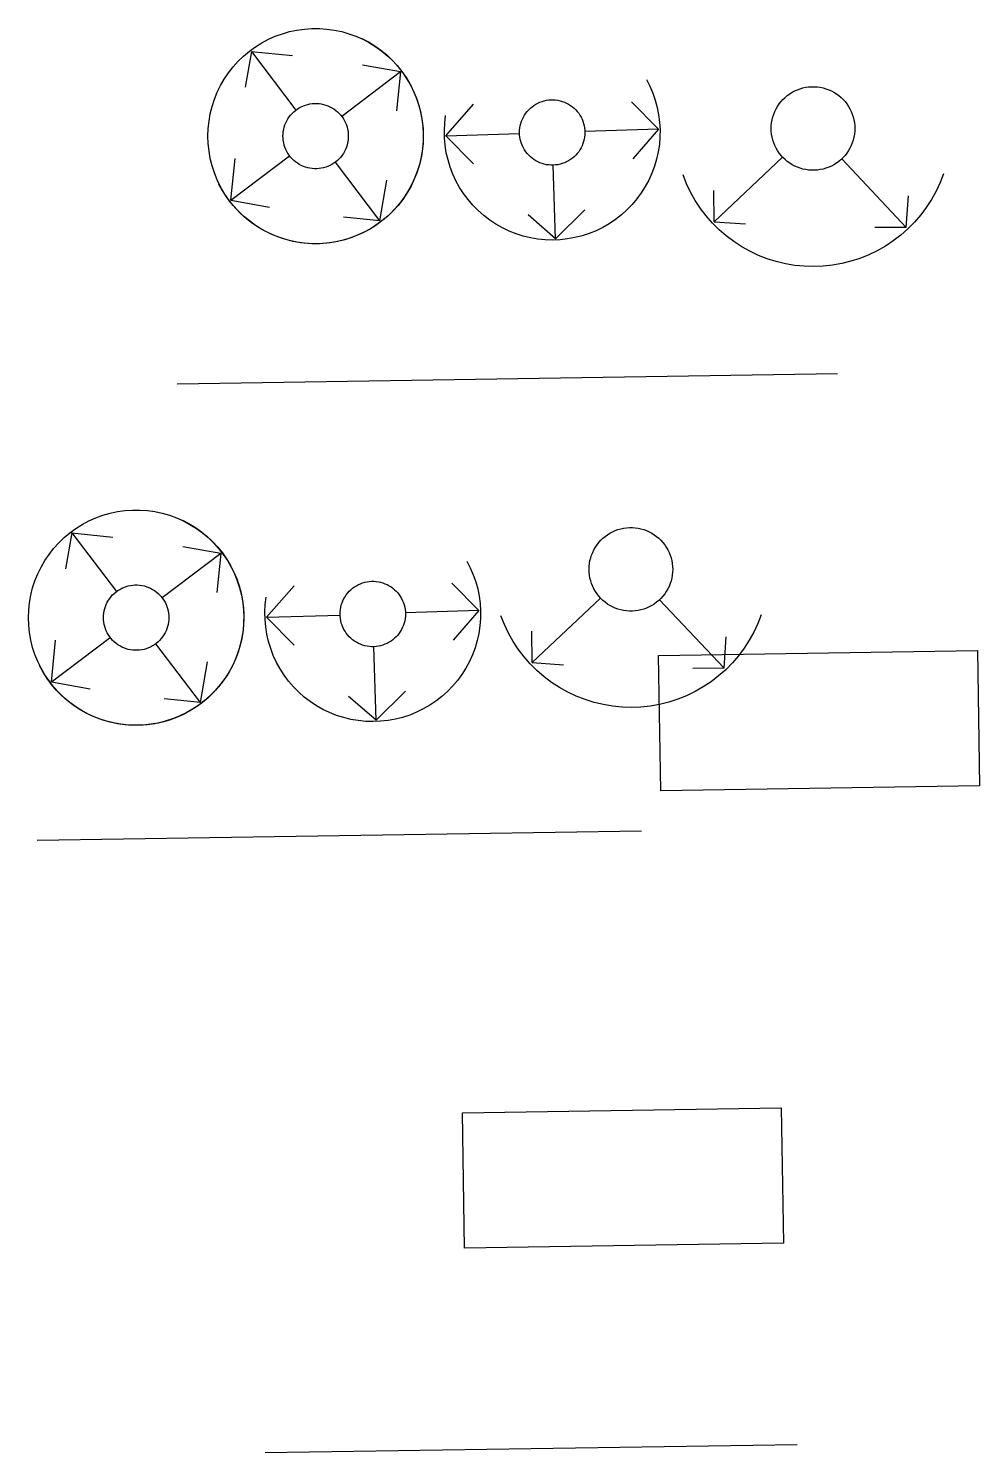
# Model space of a CAD drawing. Header units: inches. Extents: x 1390672 to 1398270, y 354915 to 360781.
# Drawn here: x 1390684.2 to 1390726, y 354994.7 to 355057.2 of the extents above; entities that cross this region are included whole.
import ezdxf

# ---------------------------------------------------------------- set-up
doc = ezdxf.new("R2010")
doc.units = ezdxf.units.IN
doc.header["$MEASUREMENT"] = 0

msp = doc.modelspace()

# ---------------------------------------------------------------- linework, layer by layer
for points in [[(1390701.58, 355052.508), (1390701.569, 355052.178), (1390701.534, 355051.85), (1390701.477, 355051.525), (1390701.397, 355051.205), (1390701.295, 355050.891), (1390701.171, 355050.585), (1390701.027, 355050.288), (1390700.862, 355050.002), (1390700.677, 355049.729), (1390700.474, 355049.469), (1390700.253, 355049.224), (1390700.016, 355048.994), (1390699.763, 355048.782), (1390699.496, 355048.588), (1390699.216, 355048.413), (1390698.925, 355048.259), (1390698.624, 355048.124), (1390698.313, 355048.011), (1390697.996, 355047.92), (1390697.673, 355047.852), (1390697.347, 355047.806), (1390697.018, 355047.783), (1390696.688, 355047.783), (1390696.358, 355047.806), (1390696.032, 355047.852), (1390695.709, 355047.92), (1390695.392, 355048.011), (1390695.082, 355048.124), (1390694.78, 355048.259), (1390694.489, 355048.413), (1390694.209, 355048.588), (1390693.942, 355048.782), (1390693.689, 355048.994), (1390693.452, 355049.224), (1390693.231, 355049.469), (1390693.028, 355049.729), (1390692.843, 355050.002), (1390692.678, 355050.288), (1390692.534, 355050.585), (1390692.41, 355050.891), (1390692.308, 355051.205), (1390692.228, 355051.525), (1390692.171, 355051.85), (1390692.137, 355052.178), (1390692.125, 355052.508), (1390692.137, 355052.837), (1390692.171, 355053.166), (1390692.228, 355053.491), (1390692.308, 355053.811), (1390692.41, 355054.125), (1390692.534, 355054.43), (1390692.678, 355054.727), (1390692.843, 355055.013), (1390693.028, 355055.286), (1390693.231, 355055.546), (1390693.452, 355055.792), (1390693.689, 355056.021), (1390693.942, 355056.233), (1390694.209, 355056.427), (1390694.489, 355056.602), (1390694.78, 355056.757), (1390695.082, 355056.891), (1390695.392, 355057.004), (1390695.709, 355057.095), (1390696.032, 355057.163), (1390696.358, 355057.209), (1390696.688, 355057.232), (1390697.018, 355057.232), (1390697.347, 355057.209), (1390697.673, 355057.163), (1390697.996, 355057.095), (1390698.313, 355057.004), (1390698.624, 355056.891), (1390698.925, 355056.757), (1390699.216, 355056.602), (1390699.496, 355056.427), (1390699.763, 355056.233), (1390700.016, 355056.021), (1390700.253, 355055.792), (1390700.474, 355055.546), (1390700.677, 355055.286), (1390700.862, 355055.013), (1390701.027, 355054.727), (1390701.171, 355054.43), (1390701.295, 355054.125), (1390701.397, 355053.811), (1390701.477, 355053.491), (1390701.534, 355053.166), (1390701.569, 355052.837), (1390701.58, 355052.508)], [(1390701.58, 355052.508), (1390701.569, 355052.178), (1390701.534, 355051.85), (1390701.477, 355051.525), (1390701.397, 355051.205), (1390701.295, 355050.891), (1390701.171, 355050.585), (1390701.027, 355050.288), (1390700.862, 355050.002), (1390700.677, 355049.729), (1390700.474, 355049.469), (1390700.253, 355049.224), (1390700.016, 355048.994), (1390699.763, 355048.782), (1390699.496, 355048.588), (1390699.216, 355048.413), (1390698.925, 355048.259), (1390698.624, 355048.124), (1390698.313, 355048.011), (1390697.996, 355047.92), (1390697.673, 355047.852), (1390697.347, 355047.806), (1390697.018, 355047.783), (1390696.688, 355047.783), (1390696.358, 355047.806), (1390696.032, 355047.852), (1390695.709, 355047.92), (1390695.392, 355048.011), (1390695.082, 355048.124), (1390694.78, 355048.259), (1390694.489, 355048.413), (1390694.209, 355048.588), (1390693.942, 355048.782), (1390693.689, 355048.994), (1390693.452, 355049.224), (1390693.231, 355049.469), (1390693.028, 355049.729), (1390692.843, 355050.002), (1390692.678, 355050.288), (1390692.534, 355050.585), (1390692.41, 355050.891), (1390692.308, 355051.205), (1390692.228, 355051.525), (1390692.171, 355051.85), (1390692.137, 355052.178), (1390692.125, 355052.508), (1390692.137, 355052.837), (1390692.171, 355053.166), (1390692.228, 355053.491), (1390692.308, 355053.811), (1390692.41, 355054.125), (1390692.534, 355054.43), (1390692.678, 355054.727), (1390692.843, 355055.013), (1390693.028, 355055.286), (1390693.231, 355055.546), (1390693.452, 355055.792), (1390693.689, 355056.021), (1390693.942, 355056.233), (1390694.209, 355056.427), (1390694.489, 355056.602), (1390694.78, 355056.757), (1390695.082, 355056.891), (1390695.392, 355057.004), (1390695.709, 355057.095), (1390696.032, 355057.163), (1390696.358, 355057.209), (1390696.688, 355057.232), (1390697.018, 355057.232), (1390697.347, 355057.209), (1390697.673, 355057.163), (1390697.996, 355057.095), (1390698.313, 355057.004), (1390698.624, 355056.891), (1390698.925, 355056.757), (1390699.216, 355056.602), (1390699.496, 355056.427), (1390699.763, 355056.233), (1390700.016, 355056.021), (1390700.253, 355055.792), (1390700.474, 355055.546), (1390700.677, 355055.286), (1390700.862, 355055.013), (1390701.027, 355054.727), (1390701.171, 355054.43), (1390701.295, 355054.125), (1390701.397, 355053.811), (1390701.477, 355053.491), (1390701.534, 355053.166), (1390701.569, 355052.837), (1390701.58, 355052.508)], [(1390698.882, 355056.792), (1390699.173, 355056.641), (1390699.452, 355056.47), (1390699.719, 355056.28), (1390699.973, 355056.072), (1390700.211, 355055.848), (1390700.433, 355055.607), (1390700.638, 355055.351), (1390700.825, 355055.082), (1390700.992, 355054.801), (1390701.14, 355054.509), (1390701.268, 355054.207), (1390701.374, 355053.897), (1390701.458, 355053.581), (1390701.521, 355053.26), (1390701.561, 355052.934), (1390701.579, 355052.607), (1390701.573, 355052.28), (1390701.546, 355051.954), (1390701.495, 355051.63), (1390701.423, 355051.311), (1390701.329, 355050.997), (1390701.213, 355050.691), (1390701.076, 355050.393), (1390700.919, 355050.106), (1390700.743, 355049.83), (1390700.548, 355049.567), (1390700.335, 355049.318), (1390700.105, 355049.084), (1390699.86, 355048.867), (1390699.6, 355048.667), (1390699.328, 355048.486), (1390699.043, 355048.324), (1390698.748, 355048.182), (1390698.444, 355048.061), (1390698.132, 355047.961), (1390697.814, 355047.883), (1390697.491, 355047.827), (1390697.165, 355047.793), (1390696.838, 355047.782), (1390696.511, 355047.794), (1390696.185, 355047.829), (1390695.862, 355047.885), (1390695.545, 355047.964), (1390695.233, 355048.065), (1390694.929, 355048.187), (1390694.634, 355048.33), (1390694.35, 355048.493), (1390694.078, 355048.675), (1390693.819, 355048.875), (1390693.574, 355049.093), (1390693.345, 355049.327), (1390693.133, 355049.577), (1390692.939, 355049.84), (1390692.763, 355050.116), (1390692.607, 355050.404)], [(1390698.882, 355056.792), (1390699.173, 355056.641), (1390699.452, 355056.47), (1390699.719, 355056.28), (1390699.973, 355056.072), (1390700.211, 355055.848), (1390700.433, 355055.607), (1390700.638, 355055.351), (1390700.825, 355055.082), (1390700.992, 355054.801), (1390701.14, 355054.509), (1390701.268, 355054.207), (1390701.374, 355053.897), (1390701.458, 355053.581), (1390701.521, 355053.26), (1390701.561, 355052.934), (1390701.579, 355052.607), (1390701.573, 355052.28), (1390701.546, 355051.954), (1390701.495, 355051.63), (1390701.423, 355051.311), (1390701.329, 355050.997), (1390701.213, 355050.691), (1390701.076, 355050.393), (1390700.919, 355050.106), (1390700.743, 355049.83), (1390700.548, 355049.567), (1390700.335, 355049.318), (1390700.105, 355049.084), (1390699.86, 355048.867), (1390699.6, 355048.667), (1390699.328, 355048.486), (1390699.043, 355048.324), (1390698.748, 355048.182), (1390698.444, 355048.061), (1390698.132, 355047.961), (1390697.814, 355047.883), (1390697.491, 355047.827), (1390697.165, 355047.793), (1390696.838, 355047.782), (1390696.511, 355047.794), (1390696.185, 355047.829), (1390695.862, 355047.885), (1390695.545, 355047.964), (1390695.233, 355048.065), (1390694.929, 355048.187), (1390694.634, 355048.33), (1390694.35, 355048.493), (1390694.078, 355048.675), (1390693.819, 355048.875), (1390693.574, 355049.093), (1390693.345, 355049.327), (1390693.133, 355049.577), (1390692.939, 355049.84), (1390692.763, 355050.116), (1390692.607, 355050.404)], [(1390694.034, 355056.228), (1390693.757, 355054.653)], [(1390694.034, 355056.228), (1390693.757, 355054.653)], [(1390694.034, 355056.228), (1390695.986, 355053.652)], [(1390694.034, 355056.228), (1390695.835, 355056.048)], [(1390694.034, 355056.228), (1390695.986, 355053.652)], [(1390694.034, 355056.228), (1390695.835, 355056.048)], [(1390700.573, 355055.326), (1390698.907, 355055.62)], [(1390700.573, 355055.326), (1390698.907, 355055.62)], [(1390700.573, 355055.326), (1390697.997, 355053.375)], [(1390700.573, 355055.326), (1390697.997, 355053.375)], [(1390700.573, 355055.326), (1390700.401, 355053.611)], [(1390700.573, 355055.326), (1390700.401, 355053.611)], [(1390711.375, 355054.987), (1390711.525, 355054.696), (1390711.654, 355054.394), (1390711.762, 355054.085), (1390711.848, 355053.769), (1390711.912, 355053.448), (1390711.954, 355053.123), (1390711.974, 355052.796), (1390711.97, 355052.469), (1390711.944, 355052.142), (1390711.896, 355051.819), (1390711.825, 355051.499), (1390711.732, 355051.185), (1390711.618, 355050.878), (1390711.483, 355050.579), (1390711.328, 355050.291), (1390711.153, 355050.014), (1390710.959, 355049.75), (1390710.748, 355049.5), (1390710.519, 355049.265), (1390710.275, 355049.047), (1390710.017, 355048.846), (1390709.745, 355048.663), (1390709.462, 355048.499), (1390709.167, 355048.356), (1390708.864, 355048.233), (1390708.552, 355048.131), (1390708.235, 355048.051), (1390707.912, 355047.994), (1390707.587, 355047.958), (1390707.259, 355047.946), (1390706.932, 355047.956), (1390706.606, 355047.988), (1390706.283, 355048.043), (1390705.965, 355048.12), (1390705.653, 355048.219), (1390705.348, 355048.34), (1390705.053, 355048.481), (1390704.768, 355048.642), (1390704.494, 355048.823), (1390704.234, 355049.022), (1390703.989, 355049.238), (1390703.758, 355049.471), (1390703.545, 355049.719), (1390703.349, 355049.982), (1390703.172, 355050.257), (1390703.014, 355050.544), (1390702.876, 355050.842), (1390702.76, 355051.148), (1390702.665, 355051.461), (1390702.591, 355051.78), (1390702.54, 355052.104), (1390702.511, 355052.43), (1390702.505, 355052.757), (1390702.522, 355053.084), (1390702.561, 355053.41)], [(1390711.375, 355054.987), (1390711.525, 355054.696), (1390711.654, 355054.394), (1390711.762, 355054.085), (1390711.848, 355053.769), (1390711.912, 355053.448), (1390711.954, 355053.123), (1390711.974, 355052.796), (1390711.97, 355052.469), (1390711.944, 355052.142), (1390711.896, 355051.819), (1390711.825, 355051.499), (1390711.732, 355051.185), (1390711.618, 355050.878), (1390711.483, 355050.579), (1390711.328, 355050.291), (1390711.153, 355050.014), (1390710.959, 355049.75), (1390710.748, 355049.5), (1390710.519, 355049.265), (1390710.275, 355049.047), (1390710.017, 355048.846), (1390709.745, 355048.663), (1390709.462, 355048.499), (1390709.167, 355048.356), (1390708.864, 355048.233), (1390708.552, 355048.131), (1390708.235, 355048.051), (1390707.912, 355047.994), (1390707.587, 355047.958), (1390707.259, 355047.946), (1390706.932, 355047.956), (1390706.606, 355047.988), (1390706.283, 355048.043), (1390705.965, 355048.12), (1390705.653, 355048.219), (1390705.348, 355048.34), (1390705.053, 355048.481), (1390704.768, 355048.642), (1390704.494, 355048.823), (1390704.234, 355049.022), (1390703.989, 355049.238), (1390703.758, 355049.471), (1390703.545, 355049.719), (1390703.349, 355049.982), (1390703.172, 355050.257), (1390703.014, 355050.544), (1390702.876, 355050.842), (1390702.76, 355051.148), (1390702.665, 355051.461), (1390702.591, 355051.78), (1390702.54, 355052.104), (1390702.511, 355052.43), (1390702.505, 355052.757), (1390702.522, 355053.084), (1390702.561, 355053.41)], [(1390720.527, 355052.842), (1390720.523, 355052.714), (1390720.509, 355052.586), (1390720.487, 355052.46), (1390720.456, 355052.336), (1390720.416, 355052.214), (1390720.368, 355052.095), (1390720.312, 355051.98), (1390720.248, 355051.869), (1390720.177, 355051.763), (1390720.098, 355051.662), (1390720.012, 355051.567), (1390719.92, 355051.478), (1390719.822, 355051.396), (1390719.718, 355051.32), (1390719.609, 355051.253), (1390719.496, 355051.192), (1390719.379, 355051.14), (1390719.259, 355051.096), (1390719.136, 355051.061), (1390719.011, 355051.035), (1390718.884, 355051.017), (1390718.756, 355051.008), (1390718.628, 355051.008), (1390718.5, 355051.017), (1390718.373, 355051.035), (1390718.248, 355051.061), (1390718.125, 355051.096), (1390718.005, 355051.14), (1390717.888, 355051.192), (1390717.774, 355051.253), (1390717.666, 355051.32), (1390717.562, 355051.396), (1390717.464, 355051.478), (1390717.372, 355051.567), (1390717.286, 355051.662), (1390717.207, 355051.763), (1390717.136, 355051.869), (1390717.072, 355051.98), (1390717.016, 355052.095), (1390716.968, 355052.214), (1390716.928, 355052.336), (1390716.897, 355052.46), (1390716.875, 355052.586), (1390716.861, 355052.714), (1390716.857, 355052.842), (1390716.861, 355052.97), (1390716.875, 355053.097), (1390716.897, 355053.223), (1390716.928, 355053.348), (1390716.968, 355053.469), (1390717.016, 355053.588), (1390717.072, 355053.703), (1390717.136, 355053.814), (1390717.207, 355053.92), (1390717.286, 355054.021), (1390717.372, 355054.116), (1390717.464, 355054.205), (1390717.562, 355054.288), (1390717.666, 355054.363), (1390717.774, 355054.431), (1390717.888, 355054.491), (1390718.005, 355054.543), (1390718.125, 355054.587), (1390718.248, 355054.622), (1390718.373, 355054.649), (1390718.5, 355054.667), (1390718.628, 355054.676), (1390718.756, 355054.676), (1390718.884, 355054.667), (1390719.011, 355054.649), (1390719.136, 355054.622), (1390719.259, 355054.587), (1390719.379, 355054.543), (1390719.496, 355054.491), (1390719.609, 355054.431), (1390719.718, 355054.363), (1390719.822, 355054.288), (1390719.92, 355054.205), (1390720.012, 355054.116), (1390720.098, 355054.021), (1390720.177, 355053.92), (1390720.248, 355053.814), (1390720.312, 355053.703), (1390720.368, 355053.588), (1390720.416, 355053.469), (1390720.456, 355053.348), (1390720.487, 355053.223), (1390720.509, 355053.097), (1390720.523, 355052.97), (1390720.527, 355052.842)], [(1390720.527, 355052.842), (1390720.523, 355052.714), (1390720.509, 355052.586), (1390720.487, 355052.46), (1390720.456, 355052.336), (1390720.416, 355052.214), (1390720.368, 355052.095), (1390720.312, 355051.98), (1390720.248, 355051.869), (1390720.177, 355051.763), (1390720.098, 355051.662), (1390720.012, 355051.567), (1390719.92, 355051.478), (1390719.822, 355051.396), (1390719.718, 355051.32), (1390719.609, 355051.253), (1390719.496, 355051.192), (1390719.379, 355051.14), (1390719.259, 355051.096), (1390719.136, 355051.061), (1390719.011, 355051.035), (1390718.884, 355051.017), (1390718.756, 355051.008), (1390718.628, 355051.008), (1390718.5, 355051.017), (1390718.373, 355051.035), (1390718.248, 355051.061), (1390718.125, 355051.096), (1390718.005, 355051.14), (1390717.888, 355051.192), (1390717.774, 355051.253), (1390717.666, 355051.32), (1390717.562, 355051.396), (1390717.464, 355051.478), (1390717.372, 355051.567), (1390717.286, 355051.662), (1390717.207, 355051.763), (1390717.136, 355051.869), (1390717.072, 355051.98), (1390717.016, 355052.095), (1390716.968, 355052.214), (1390716.928, 355052.336), (1390716.897, 355052.46), (1390716.875, 355052.586), (1390716.861, 355052.714), (1390716.857, 355052.842), (1390716.861, 355052.97), (1390716.875, 355053.097), (1390716.897, 355053.223), (1390716.928, 355053.348), (1390716.968, 355053.469), (1390717.016, 355053.588), (1390717.072, 355053.703), (1390717.136, 355053.814), (1390717.207, 355053.92), (1390717.286, 355054.021), (1390717.372, 355054.116), (1390717.464, 355054.205), (1390717.562, 355054.288), (1390717.666, 355054.363), (1390717.774, 355054.431), (1390717.888, 355054.491), (1390718.005, 355054.543), (1390718.125, 355054.587), (1390718.248, 355054.622), (1390718.373, 355054.649), (1390718.5, 355054.667), (1390718.628, 355054.676), (1390718.756, 355054.676), (1390718.884, 355054.667), (1390719.011, 355054.649), (1390719.136, 355054.622), (1390719.259, 355054.587), (1390719.379, 355054.543), (1390719.496, 355054.491), (1390719.609, 355054.431), (1390719.718, 355054.363), (1390719.822, 355054.288), (1390719.92, 355054.205), (1390720.012, 355054.116), (1390720.098, 355054.021), (1390720.177, 355053.92), (1390720.248, 355053.814), (1390720.312, 355053.703), (1390720.368, 355053.588), (1390720.416, 355053.469), (1390720.456, 355053.348), (1390720.487, 355053.223), (1390720.509, 355053.097), (1390720.523, 355052.97), (1390720.527, 355052.842)], [(1390698.288, 355052.508), (1390698.284, 355052.407), (1390698.274, 355052.308), (1390698.257, 355052.209), (1390698.232, 355052.112), (1390698.201, 355052.017), (1390698.164, 355051.924), (1390698.12, 355051.834), (1390698.07, 355051.747), (1390698.014, 355051.664), (1390697.952, 355051.585), (1390697.885, 355051.511), (1390697.813, 355051.441), (1390697.736, 355051.377), (1390697.655, 355051.318), (1390697.57, 355051.265), (1390697.482, 355051.218), (1390697.39, 355051.177), (1390697.296, 355051.142), (1390697.2, 355051.115), (1390697.102, 355051.094), (1390697.003, 355051.08), (1390696.903, 355051.073), (1390696.802, 355051.073), (1390696.703, 355051.08), (1390696.603, 355051.094), (1390696.505, 355051.115), (1390696.409, 355051.142), (1390696.315, 355051.177), (1390696.223, 355051.218), (1390696.135, 355051.265), (1390696.05, 355051.318), (1390695.969, 355051.377), (1390695.892, 355051.441), (1390695.82, 355051.511), (1390695.753, 355051.585), (1390695.691, 355051.664), (1390695.635, 355051.747), (1390695.585, 355051.834), (1390695.541, 355051.924), (1390695.504, 355052.017), (1390695.473, 355052.112), (1390695.449, 355052.209), (1390695.431, 355052.308), (1390695.421, 355052.407), (1390695.417, 355052.508), (1390695.421, 355052.608), (1390695.431, 355052.707), (1390695.449, 355052.806), (1390695.473, 355052.903), (1390695.504, 355052.999), (1390695.541, 355053.091), (1390695.585, 355053.181), (1390695.635, 355053.268), (1390695.691, 355053.351), (1390695.753, 355053.43), (1390695.82, 355053.505), (1390695.892, 355053.574), (1390695.969, 355053.639), (1390696.05, 355053.698), (1390696.135, 355053.751), (1390696.223, 355053.798), (1390696.315, 355053.838), (1390696.409, 355053.873), (1390696.505, 355053.9), (1390696.603, 355053.921), (1390696.703, 355053.935), (1390696.802, 355053.942), (1390696.903, 355053.942), (1390697.003, 355053.935), (1390697.102, 355053.921), (1390697.2, 355053.9), (1390697.296, 355053.873), (1390697.39, 355053.838), (1390697.482, 355053.798), (1390697.57, 355053.751), (1390697.655, 355053.698), (1390697.736, 355053.639), (1390697.813, 355053.574), (1390697.885, 355053.505), (1390697.952, 355053.43), (1390698.014, 355053.351), (1390698.07, 355053.268), (1390698.12, 355053.181), (1390698.164, 355053.091), (1390698.201, 355052.999), (1390698.232, 355052.903), (1390698.257, 355052.806), (1390698.274, 355052.707), (1390698.284, 355052.608), (1390698.288, 355052.508)], [(1390698.288, 355052.508), (1390698.284, 355052.407), (1390698.274, 355052.308), (1390698.257, 355052.209), (1390698.232, 355052.112), (1390698.201, 355052.017), (1390698.164, 355051.924), (1390698.12, 355051.834), (1390698.07, 355051.747), (1390698.014, 355051.664), (1390697.952, 355051.585), (1390697.885, 355051.511), (1390697.813, 355051.441), (1390697.736, 355051.377), (1390697.655, 355051.318), (1390697.57, 355051.265), (1390697.482, 355051.218), (1390697.39, 355051.177), (1390697.296, 355051.142), (1390697.2, 355051.115), (1390697.102, 355051.094), (1390697.003, 355051.08), (1390696.903, 355051.073), (1390696.802, 355051.073), (1390696.703, 355051.08), (1390696.603, 355051.094), (1390696.505, 355051.115), (1390696.409, 355051.142), (1390696.315, 355051.177), (1390696.223, 355051.218), (1390696.135, 355051.265), (1390696.05, 355051.318), (1390695.969, 355051.377), (1390695.892, 355051.441), (1390695.82, 355051.511), (1390695.753, 355051.585), (1390695.691, 355051.664), (1390695.635, 355051.747), (1390695.585, 355051.834), (1390695.541, 355051.924), (1390695.504, 355052.017), (1390695.473, 355052.112), (1390695.449, 355052.209), (1390695.431, 355052.308), (1390695.421, 355052.407), (1390695.417, 355052.508), (1390695.421, 355052.608), (1390695.431, 355052.707), (1390695.449, 355052.806), (1390695.473, 355052.903), (1390695.504, 355052.999), (1390695.541, 355053.091), (1390695.585, 355053.181), (1390695.635, 355053.268), (1390695.691, 355053.351), (1390695.753, 355053.43), (1390695.82, 355053.505), (1390695.892, 355053.574), (1390695.969, 355053.639), (1390696.05, 355053.698), (1390696.135, 355053.751), (1390696.223, 355053.798), (1390696.315, 355053.838), (1390696.409, 355053.873), (1390696.505, 355053.9), (1390696.603, 355053.921), (1390696.703, 355053.935), (1390696.802, 355053.942), (1390696.903, 355053.942), (1390697.003, 355053.935), (1390697.102, 355053.921), (1390697.2, 355053.9), (1390697.296, 355053.873), (1390697.39, 355053.838), (1390697.482, 355053.798), (1390697.57, 355053.751), (1390697.655, 355053.698), (1390697.736, 355053.639), (1390697.813, 355053.574), (1390697.885, 355053.505), (1390697.952, 355053.43), (1390698.014, 355053.351), (1390698.07, 355053.268), (1390698.12, 355053.181), (1390698.164, 355053.091), (1390698.201, 355052.999), (1390698.232, 355052.903), (1390698.257, 355052.806), (1390698.274, 355052.707), (1390698.284, 355052.608), (1390698.288, 355052.508)], [(1390702.576, 355052.522), (1390703.784, 355053.908)], [(1390702.576, 355052.522), (1390703.784, 355053.908)], [(1390708.676, 355052.668), (1390708.673, 355052.568), (1390708.662, 355052.468), (1390708.645, 355052.369), (1390708.621, 355052.272), (1390708.59, 355052.177), (1390708.552, 355052.084), (1390708.508, 355051.994), (1390708.458, 355051.907), (1390708.402, 355051.824), (1390708.34, 355051.745), (1390708.273, 355051.671), (1390708.201, 355051.601), (1390708.124, 355051.537), (1390708.043, 355051.478), (1390707.958, 355051.425), (1390707.87, 355051.378), (1390707.778, 355051.337), (1390707.684, 355051.303), (1390707.588, 355051.275), (1390707.49, 355051.254), (1390707.391, 355051.24), (1390707.291, 355051.233), (1390707.191, 355051.233), (1390707.091, 355051.24), (1390706.992, 355051.254), (1390706.894, 355051.275), (1390706.797, 355051.303), (1390706.703, 355051.337), (1390706.612, 355051.378), (1390706.523, 355051.425), (1390706.438, 355051.478), (1390706.357, 355051.537), (1390706.28, 355051.601), (1390706.208, 355051.671), (1390706.141, 355051.745), (1390706.08, 355051.824), (1390706.024, 355051.907), (1390705.973, 355051.994), (1390705.93, 355052.084), (1390705.892, 355052.177), (1390705.861, 355052.272), (1390705.837, 355052.369), (1390705.819, 355052.468), (1390705.809, 355052.568), (1390705.805, 355052.668), (1390705.809, 355052.768), (1390705.819, 355052.868), (1390705.837, 355052.966), (1390705.861, 355053.063), (1390705.892, 355053.159), (1390705.93, 355053.252), (1390705.973, 355053.342), (1390706.024, 355053.428), (1390706.08, 355053.511), (1390706.141, 355053.59), (1390706.208, 355053.665), (1390706.28, 355053.734), (1390706.357, 355053.799), (1390706.438, 355053.858), (1390706.523, 355053.911), (1390706.612, 355053.958), (1390706.703, 355053.999), (1390706.797, 355054.033), (1390706.894, 355054.061), (1390706.992, 355054.081), (1390707.091, 355054.095), (1390707.191, 355054.102), (1390707.291, 355054.102), (1390707.391, 355054.095), (1390707.49, 355054.081), (1390707.588, 355054.061), (1390707.684, 355054.033), (1390707.778, 355053.999), (1390707.87, 355053.958), (1390707.958, 355053.911), (1390708.043, 355053.858), (1390708.124, 355053.799), (1390708.201, 355053.734), (1390708.273, 355053.665), (1390708.34, 355053.59), (1390708.402, 355053.511), (1390708.458, 355053.428), (1390708.508, 355053.342), (1390708.552, 355053.252), (1390708.59, 355053.159), (1390708.621, 355053.063), (1390708.645, 355052.966), (1390708.662, 355052.868), (1390708.673, 355052.768), (1390708.676, 355052.668)], [(1390708.676, 355052.668), (1390708.673, 355052.568), (1390708.662, 355052.468), (1390708.645, 355052.369), (1390708.621, 355052.272), (1390708.59, 355052.177), (1390708.552, 355052.084), (1390708.508, 355051.994), (1390708.458, 355051.907), (1390708.402, 355051.824), (1390708.34, 355051.745), (1390708.273, 355051.671), (1390708.201, 355051.601), (1390708.124, 355051.537), (1390708.043, 355051.478), (1390707.958, 355051.425), (1390707.87, 355051.378), (1390707.778, 355051.337), (1390707.684, 355051.303), (1390707.588, 355051.275), (1390707.49, 355051.254), (1390707.391, 355051.24), (1390707.291, 355051.233), (1390707.191, 355051.233), (1390707.091, 355051.24), (1390706.992, 355051.254), (1390706.894, 355051.275), (1390706.797, 355051.303), (1390706.703, 355051.337), (1390706.612, 355051.378), (1390706.523, 355051.425), (1390706.438, 355051.478), (1390706.357, 355051.537), (1390706.28, 355051.601), (1390706.208, 355051.671), (1390706.141, 355051.745), (1390706.08, 355051.824), (1390706.024, 355051.907), (1390705.973, 355051.994), (1390705.93, 355052.084), (1390705.892, 355052.177), (1390705.861, 355052.272), (1390705.837, 355052.369), (1390705.819, 355052.468), (1390705.809, 355052.568), (1390705.805, 355052.668), (1390705.809, 355052.768), (1390705.819, 355052.868), (1390705.837, 355052.966), (1390705.861, 355053.063), (1390705.892, 355053.159), (1390705.93, 355053.252), (1390705.973, 355053.342), (1390706.024, 355053.428), (1390706.08, 355053.511), (1390706.141, 355053.59), (1390706.208, 355053.665), (1390706.28, 355053.734), (1390706.357, 355053.799), (1390706.438, 355053.858), (1390706.523, 355053.911), (1390706.612, 355053.958), (1390706.703, 355053.999), (1390706.797, 355054.033), (1390706.894, 355054.061), (1390706.992, 355054.081), (1390707.091, 355054.095), (1390707.191, 355054.102), (1390707.291, 355054.102), (1390707.391, 355054.095), (1390707.49, 355054.081), (1390707.588, 355054.061), (1390707.684, 355054.033), (1390707.778, 355053.999), (1390707.87, 355053.958), (1390707.958, 355053.911), (1390708.043, 355053.858), (1390708.124, 355053.799), (1390708.201, 355053.734), (1390708.273, 355053.665), (1390708.34, 355053.59), (1390708.402, 355053.511), (1390708.458, 355053.428), (1390708.508, 355053.342), (1390708.552, 355053.252), (1390708.59, 355053.159), (1390708.621, 355053.063), (1390708.645, 355052.966), (1390708.662, 355052.868), (1390708.673, 355052.768), (1390708.676, 355052.668)], [(1390711.906, 355052.814), (1390710.717, 355054.017)], [(1390711.906, 355052.814), (1390710.717, 355054.017)], [(1390702.576, 355052.522), (1390705.806, 355052.623)], [(1390702.576, 355052.522), (1390705.806, 355052.623)], [(1390702.576, 355052.522), (1390703.79, 355051.293)], [(1390702.576, 355052.522), (1390703.79, 355051.293)], [(1390711.906, 355052.814), (1390708.676, 355052.713)], [(1390711.906, 355052.814), (1390708.676, 355052.713)], [(1390711.906, 355052.814), (1390710.773, 355051.514)], [(1390711.906, 355052.814), (1390710.773, 355051.514)], [(1390693.132, 355049.689), (1390695.708, 355051.641)], [(1390693.132, 355049.689), (1390695.708, 355051.641)], [(1390693.132, 355049.689), (1390693.316, 355051.519)], [(1390693.132, 355049.689), (1390693.316, 355051.519)], [(1390699.671, 355048.787), (1390697.719, 355051.363)], [(1390699.671, 355048.787), (1390697.719, 355051.363)], [(1390707.387, 355048.003), (1390707.286, 355051.233)], [(1390707.387, 355048.003), (1390707.286, 355051.233)], [(1390714.352, 355048.746), (1390717.357, 355051.582)], [(1390714.352, 355048.746), (1390717.357, 355051.582)], [(1390722.788, 355048.502), (1390719.952, 355051.507)], [(1390722.788, 355048.502), (1390719.952, 355051.507)], [(1390699.671, 355048.787), (1390699.985, 355050.57)], [(1390699.671, 355048.787), (1390699.985, 355050.57)], [(1390724.417, 355050.853), (1390724.268, 355050.466), (1390724.092, 355050.09), (1390723.891, 355049.727), (1390723.666, 355049.379), (1390723.418, 355049.047), (1390723.147, 355048.732), (1390722.856, 355048.437), (1390722.545, 355048.163), (1390722.216, 355047.91), (1390721.87, 355047.681), (1390721.51, 355047.476), (1390721.136, 355047.295), (1390720.751, 355047.141), (1390720.356, 355047.014), (1390719.954, 355046.914), (1390719.546, 355046.841), (1390719.133, 355046.797), (1390718.719, 355046.781), (1390718.304, 355046.793), (1390717.891, 355046.834), (1390717.482, 355046.903), (1390717.079, 355046.999), (1390716.683, 355047.123), (1390716.297, 355047.274), (1390715.922, 355047.451), (1390715.559, 355047.653), (1390715.212, 355047.879), (1390714.881, 355048.129), (1390714.567, 355048.401), (1390714.273, 355048.693), (1390714, 355049.005), (1390713.748, 355049.335), (1390713.52, 355049.681), (1390713.316, 355050.042), (1390713.137, 355050.417), (1390712.985, 355050.802)], [(1390724.417, 355050.853), (1390724.268, 355050.466), (1390724.092, 355050.09), (1390723.891, 355049.727), (1390723.666, 355049.379), (1390723.418, 355049.047), (1390723.147, 355048.732), (1390722.856, 355048.437), (1390722.545, 355048.163), (1390722.216, 355047.91), (1390721.87, 355047.681), (1390721.51, 355047.476), (1390721.136, 355047.295), (1390720.751, 355047.141), (1390720.356, 355047.014), (1390719.954, 355046.914), (1390719.546, 355046.841), (1390719.133, 355046.797), (1390718.719, 355046.781), (1390718.304, 355046.793), (1390717.891, 355046.834), (1390717.482, 355046.903), (1390717.079, 355046.999), (1390716.683, 355047.123), (1390716.297, 355047.274), (1390715.922, 355047.451), (1390715.559, 355047.653), (1390715.212, 355047.879), (1390714.881, 355048.129), (1390714.567, 355048.401), (1390714.273, 355048.693), (1390714, 355049.005), (1390713.748, 355049.335), (1390713.52, 355049.681), (1390713.316, 355050.042), (1390713.137, 355050.417), (1390712.985, 355050.802)], [(1390714.352, 355048.746), (1390714.341, 355050.125)], [(1390714.352, 355048.746), (1390714.341, 355050.125)], [(1390722.788, 355048.502), (1390722.879, 355049.879)], [(1390722.788, 355048.502), (1390722.879, 355049.879)], [(1390693.132, 355049.689), (1390694.834, 355049.389)], [(1390693.132, 355049.689), (1390694.834, 355049.389)], [(1390707.387, 355048.003), (1390708.674, 355049.275)], [(1390707.387, 355048.003), (1390708.674, 355049.275)], [(1390699.671, 355048.787), (1390698.08, 355048.947)], [(1390699.671, 355048.787), (1390698.08, 355048.947)], [(1390707.387, 355048.003), (1390706.181, 355049.053)], [(1390707.387, 355048.003), (1390706.181, 355049.053)], [(1390714.352, 355048.746), (1390715.729, 355048.655)], [(1390714.352, 355048.746), (1390715.729, 355048.655)], [(1390722.788, 355048.502), (1390721.408, 355048.491)], [(1390722.788, 355048.502), (1390721.408, 355048.491)], [(1390690.778, 355041.641), (1390719.773, 355042.085)], [(1390690.778, 355041.641), (1390719.773, 355042.085)], [(1390693.699, 355031.37), (1390693.688, 355031.041), (1390693.653, 355030.712), (1390693.596, 355030.388), (1390693.516, 355030.067), (1390693.414, 355029.754), (1390693.29, 355029.448), (1390693.146, 355029.151), (1390692.981, 355028.865), (1390692.796, 355028.592), (1390692.593, 355028.332), (1390692.372, 355028.086), (1390692.135, 355027.857), (1390691.882, 355027.645), (1390691.615, 355027.451), (1390691.335, 355027.276), (1390691.044, 355027.121), (1390690.743, 355026.987), (1390690.432, 355026.874), (1390690.115, 355026.783), (1390689.792, 355026.715), (1390689.466, 355026.669), (1390689.137, 355026.646), (1390688.807, 355026.646), (1390688.477, 355026.669), (1390688.151, 355026.715), (1390687.828, 355026.783), (1390687.511, 355026.874), (1390687.201, 355026.987), (1390686.899, 355027.121), (1390686.608, 355027.276), (1390686.328, 355027.451), (1390686.061, 355027.645), (1390685.808, 355027.857), (1390685.571, 355028.086), (1390685.35, 355028.332), (1390685.147, 355028.592), (1390684.962, 355028.865), (1390684.797, 355029.151), (1390684.653, 355029.448), (1390684.529, 355029.754), (1390684.427, 355030.067), (1390684.347, 355030.388), (1390684.29, 355030.712), (1390684.256, 355031.041), (1390684.244, 355031.37), (1390684.256, 355031.7), (1390684.29, 355032.028), (1390684.347, 355032.353), (1390684.427, 355032.674), (1390684.529, 355032.987), (1390684.653, 355033.293), (1390684.797, 355033.59), (1390684.962, 355033.876), (1390685.147, 355034.149), (1390685.35, 355034.409), (1390685.571, 355034.654), (1390685.808, 355034.884), (1390686.061, 355035.096), (1390686.328, 355035.29), (1390686.608, 355035.465), (1390686.899, 355035.62), (1390687.201, 355035.754), (1390687.511, 355035.867), (1390687.828, 355035.958), (1390688.151, 355036.026), (1390688.477, 355036.072), (1390688.807, 355036.095), (1390689.137, 355036.095), (1390689.466, 355036.072), (1390689.792, 355036.026), (1390690.115, 355035.958), (1390690.432, 355035.867), (1390690.743, 355035.754), (1390691.044, 355035.62), (1390691.335, 355035.465), (1390691.615, 355035.29), (1390691.882, 355035.096), (1390692.135, 355034.884), (1390692.372, 355034.654), (1390692.593, 355034.409), (1390692.796, 355034.149), (1390692.981, 355033.876), (1390693.146, 355033.59), (1390693.29, 355033.293), (1390693.414, 355032.987), (1390693.516, 355032.674), (1390693.596, 355032.353), (1390693.653, 355032.028), (1390693.688, 355031.7), (1390693.699, 355031.37)], [(1390691.001, 355035.654), (1390691.292, 355035.503), (1390691.571, 355035.333), (1390691.838, 355035.143), (1390692.092, 355034.935), (1390692.33, 355034.71), (1390692.552, 355034.47), (1390692.757, 355034.214), (1390692.944, 355033.945), (1390693.111, 355033.664), (1390693.259, 355033.372), (1390693.387, 355033.07), (1390693.493, 355032.76), (1390693.577, 355032.444), (1390693.64, 355032.122), (1390693.68, 355031.797), (1390693.698, 355031.47), (1390693.692, 355031.143), (1390693.665, 355030.817), (1390693.614, 355030.493), (1390693.542, 355030.174), (1390693.448, 355029.86), (1390693.332, 355029.554), (1390693.195, 355029.256), (1390693.038, 355028.969), (1390692.862, 355028.693), (1390692.667, 355028.43), (1390692.454, 355028.181), (1390692.224, 355027.947), (1390691.979, 355027.73), (1390691.72, 355027.53), (1390691.447, 355027.349), (1390691.162, 355027.187), (1390690.867, 355027.045), (1390690.563, 355026.924), (1390690.251, 355026.824), (1390689.933, 355026.746), (1390689.61, 355026.69), (1390689.284, 355026.656), (1390688.957, 355026.645), (1390688.63, 355026.657), (1390688.304, 355026.691), (1390687.982, 355026.748), (1390687.664, 355026.827), (1390687.352, 355026.928), (1390687.048, 355027.05), (1390686.753, 355027.193), (1390686.469, 355027.355), (1390686.197, 355027.537), (1390685.938, 355027.738), (1390685.693, 355027.956), (1390685.464, 355028.19), (1390685.252, 355028.439), (1390685.058, 355028.703), (1390684.882, 355028.979), (1390684.726, 355029.267)], [(1390686.153, 355035.091), (1390685.876, 355033.516)], [(1390686.153, 355035.091), (1390688.105, 355032.515)], [(1390686.153, 355035.091), (1390687.954, 355034.91)], [(1390712.529, 355033.49), (1390712.525, 355033.362), (1390712.511, 355033.235), (1390712.489, 355033.109), (1390712.458, 355032.985), (1390712.419, 355032.863), (1390712.371, 355032.744), (1390712.314, 355032.629), (1390712.25, 355032.518), (1390712.179, 355032.412), (1390712.1, 355032.311), (1390712.014, 355032.216), (1390711.922, 355032.127), (1390711.824, 355032.044), (1390711.72, 355031.969), (1390711.612, 355031.901), (1390711.499, 355031.841), (1390711.382, 355031.789), (1390711.261, 355031.745), (1390711.138, 355031.71), (1390711.013, 355031.683), (1390710.886, 355031.665), (1390710.758, 355031.657), (1390710.63, 355031.657), (1390710.502, 355031.665), (1390710.376, 355031.683), (1390710.25, 355031.71), (1390710.127, 355031.745), (1390710.007, 355031.789), (1390709.89, 355031.841), (1390709.777, 355031.901), (1390709.668, 355031.969), (1390709.564, 355032.044), (1390709.466, 355032.127), (1390709.374, 355032.216), (1390709.289, 355032.311), (1390709.21, 355032.412), (1390709.138, 355032.518), (1390709.074, 355032.629), (1390709.018, 355032.744), (1390708.97, 355032.863), (1390708.93, 355032.985), (1390708.899, 355033.109), (1390708.877, 355033.235), (1390708.864, 355033.362), (1390708.859, 355033.49), (1390708.864, 355033.618), (1390708.877, 355033.746), (1390708.899, 355033.872), (1390708.93, 355033.996), (1390708.97, 355034.118), (1390709.018, 355034.237), (1390709.074, 355034.352), (1390709.138, 355034.463), (1390709.21, 355034.569), (1390709.289, 355034.67), (1390709.374, 355034.765), (1390709.466, 355034.854), (1390709.564, 355034.936), (1390709.668, 355035.012), (1390709.777, 355035.08), (1390709.89, 355035.14), (1390710.007, 355035.192), (1390710.127, 355035.236), (1390710.25, 355035.271), (1390710.376, 355035.298), (1390710.502, 355035.315), (1390710.63, 355035.324), (1390710.758, 355035.324), (1390710.886, 355035.315), (1390711.013, 355035.298), (1390711.138, 355035.271), (1390711.261, 355035.236), (1390711.382, 355035.192), (1390711.499, 355035.14), (1390711.612, 355035.08), (1390711.72, 355035.012), (1390711.824, 355034.936), (1390711.922, 355034.854), (1390712.014, 355034.765), (1390712.1, 355034.67), (1390712.179, 355034.569), (1390712.25, 355034.463), (1390712.314, 355034.352), (1390712.371, 355034.237), (1390712.419, 355034.118), (1390712.458, 355033.996), (1390712.489, 355033.872), (1390712.511, 355033.746), (1390712.525, 355033.618), (1390712.529, 355033.49)], [(1390692.692, 355034.189), (1390690.116, 355032.237)], [(1390692.692, 355034.189), (1390691.026, 355034.482)], [(1390692.692, 355034.189), (1390692.52, 355032.474)], [(1390703.494, 355033.85), (1390703.644, 355033.558), (1390703.773, 355033.257), (1390703.881, 355032.948), (1390703.967, 355032.632), (1390704.031, 355032.311), (1390704.073, 355031.986), (1390704.093, 355031.659), (1390704.089, 355031.332), (1390704.063, 355031.005), (1390704.015, 355030.681), (1390703.944, 355030.362), (1390703.851, 355030.048), (1390703.737, 355029.741), (1390703.602, 355029.442), (1390703.447, 355029.154), (1390703.272, 355028.877), (1390703.078, 355028.613), (1390702.867, 355028.363), (1390702.638, 355028.128), (1390702.395, 355027.91), (1390702.136, 355027.708), (1390701.864, 355027.526), (1390701.581, 355027.362), (1390701.286, 355027.218), (1390700.983, 355027.096), (1390700.671, 355026.994), (1390700.354, 355026.914), (1390700.031, 355026.856), (1390699.706, 355026.821), (1390699.378, 355026.808), (1390699.051, 355026.818), (1390698.725, 355026.851), (1390698.402, 355026.906), (1390698.084, 355026.983), (1390697.772, 355027.082), (1390697.467, 355027.203), (1390697.172, 355027.344), (1390696.887, 355027.505), (1390696.613, 355027.686), (1390696.353, 355027.885), (1390696.108, 355028.101), (1390695.877, 355028.334), (1390695.664, 355028.582), (1390695.468, 355028.845), (1390695.291, 355029.12), (1390695.133, 355029.407), (1390694.995, 355029.704), (1390694.879, 355030.01), (1390694.784, 355030.324), (1390694.71, 355030.643), (1390694.659, 355030.966), (1390694.63, 355031.293), (1390694.624, 355031.62), (1390694.641, 355031.947), (1390694.68, 355032.272)], [(1390700.795, 355031.531), (1390700.792, 355031.431), (1390700.781, 355031.331), (1390700.764, 355031.232), (1390700.74, 355031.135), (1390700.709, 355031.04), (1390700.671, 355030.947), (1390700.627, 355030.857), (1390700.577, 355030.77), (1390700.521, 355030.687), (1390700.459, 355030.608), (1390700.392, 355030.534), (1390700.32, 355030.464), (1390700.243, 355030.4), (1390700.162, 355030.341), (1390700.077, 355030.288), (1390699.989, 355030.241), (1390699.897, 355030.2), (1390699.803, 355030.166), (1390699.707, 355030.138), (1390699.609, 355030.117), (1390699.51, 355030.103), (1390699.41, 355030.096), (1390699.31, 355030.096), (1390699.21, 355030.103), (1390699.111, 355030.117), (1390699.013, 355030.138), (1390698.916, 355030.166), (1390698.822, 355030.2), (1390698.731, 355030.241), (1390698.642, 355030.288), (1390698.557, 355030.341), (1390698.476, 355030.4), (1390698.399, 355030.464), (1390698.327, 355030.534), (1390698.26, 355030.608), (1390698.199, 355030.687), (1390698.143, 355030.77), (1390698.092, 355030.857), (1390698.049, 355030.947), (1390698.011, 355031.04), (1390697.98, 355031.135), (1390697.956, 355031.232), (1390697.938, 355031.331), (1390697.928, 355031.431), (1390697.924, 355031.531), (1390697.928, 355031.631), (1390697.938, 355031.73), (1390697.956, 355031.829), (1390697.98, 355031.926), (1390698.011, 355032.022), (1390698.049, 355032.114), (1390698.092, 355032.205), (1390698.143, 355032.291), (1390698.199, 355032.374), (1390698.26, 355032.453), (1390698.327, 355032.528), (1390698.399, 355032.597), (1390698.476, 355032.662), (1390698.557, 355032.721), (1390698.642, 355032.774), (1390698.731, 355032.821), (1390698.822, 355032.861), (1390698.916, 355032.896), (1390699.013, 355032.923), (1390699.111, 355032.944), (1390699.21, 355032.958), (1390699.31, 355032.965), (1390699.41, 355032.965), (1390699.51, 355032.958), (1390699.609, 355032.944), (1390699.707, 355032.923), (1390699.803, 355032.896), (1390699.897, 355032.861), (1390699.989, 355032.821), (1390700.077, 355032.774), (1390700.162, 355032.721), (1390700.243, 355032.662), (1390700.32, 355032.597), (1390700.392, 355032.528), (1390700.459, 355032.453), (1390700.521, 355032.374), (1390700.577, 355032.291), (1390700.627, 355032.205), (1390700.671, 355032.114), (1390700.709, 355032.022), (1390700.74, 355031.926), (1390700.764, 355031.829), (1390700.781, 355031.73), (1390700.792, 355031.631), (1390700.795, 355031.531)], [(1390690.407, 355031.37), (1390690.403, 355031.27), (1390690.393, 355031.171), (1390690.376, 355031.072), (1390690.351, 355030.975), (1390690.32, 355030.88), (1390690.283, 355030.787), (1390690.239, 355030.697), (1390690.189, 355030.61), (1390690.133, 355030.527), (1390690.071, 355030.448), (1390690.004, 355030.373), (1390689.932, 355030.304), (1390689.855, 355030.239), (1390689.774, 355030.18), (1390689.689, 355030.127), (1390689.601, 355030.08), (1390689.509, 355030.04), (1390689.415, 355030.005), (1390689.319, 355029.978), (1390689.221, 355029.957), (1390689.122, 355029.943), (1390689.022, 355029.936), (1390688.921, 355029.936), (1390688.822, 355029.943), (1390688.722, 355029.957), (1390688.624, 355029.978), (1390688.528, 355030.005), (1390688.434, 355030.04), (1390688.342, 355030.08), (1390688.254, 355030.127), (1390688.169, 355030.18), (1390688.088, 355030.239), (1390688.011, 355030.304), (1390687.939, 355030.373), (1390687.872, 355030.448), (1390687.81, 355030.527), (1390687.754, 355030.61), (1390687.704, 355030.697), (1390687.66, 355030.787), (1390687.623, 355030.88), (1390687.592, 355030.975), (1390687.568, 355031.072), (1390687.55, 355031.171), (1390687.54, 355031.27), (1390687.536, 355031.37), (1390687.54, 355031.471), (1390687.55, 355031.57), (1390687.568, 355031.669), (1390687.592, 355031.766), (1390687.623, 355031.861), (1390687.66, 355031.954), (1390687.704, 355032.044), (1390687.754, 355032.131), (1390687.81, 355032.214), (1390687.872, 355032.293), (1390687.939, 355032.368), (1390688.011, 355032.437), (1390688.088, 355032.502), (1390688.169, 355032.56), (1390688.254, 355032.613), (1390688.342, 355032.661), (1390688.434, 355032.701), (1390688.528, 355032.736), (1390688.624, 355032.763), (1390688.722, 355032.784), (1390688.822, 355032.798), (1390688.921, 355032.805), (1390689.022, 355032.805), (1390689.122, 355032.798), (1390689.221, 355032.784), (1390689.319, 355032.763), (1390689.415, 355032.736), (1390689.509, 355032.701), (1390689.601, 355032.661), (1390689.689, 355032.613), (1390689.774, 355032.56), (1390689.855, 355032.502), (1390689.932, 355032.437), (1390690.004, 355032.368), (1390690.071, 355032.293), (1390690.133, 355032.214), (1390690.189, 355032.131), (1390690.239, 355032.044), (1390690.283, 355031.954), (1390690.32, 355031.861), (1390690.351, 355031.766), (1390690.376, 355031.669), (1390690.393, 355031.57), (1390690.403, 355031.471), (1390690.407, 355031.37)], [(1390694.695, 355031.385), (1390695.903, 355032.771)], [(1390704.025, 355031.677), (1390702.836, 355032.88)], [(1390704.025, 355031.677), (1390700.795, 355031.576)], [(1390704.025, 355031.677), (1390702.892, 355030.377)], [(1390706.355, 355029.395), (1390709.36, 355032.231)], [(1390714.79, 355029.151), (1390711.954, 355032.156)], [(1390694.695, 355031.385), (1390697.925, 355031.486)], [(1390694.695, 355031.385), (1390695.909, 355030.156)], [(1390716.419, 355031.501), (1390716.27, 355031.114), (1390716.094, 355030.739), (1390715.894, 355030.376), (1390715.668, 355030.028), (1390715.42, 355029.695), (1390715.149, 355029.381), (1390714.858, 355029.086), (1390714.547, 355028.812), (1390714.218, 355028.559), (1390713.872, 355028.33), (1390713.512, 355028.124), (1390713.138, 355027.944), (1390712.753, 355027.79), (1390712.359, 355027.663), (1390711.956, 355027.562), (1390711.548, 355027.49), (1390711.135, 355027.446), (1390710.721, 355027.43), (1390710.306, 355027.442), (1390709.894, 355027.483), (1390709.485, 355027.552), (1390709.081, 355027.648), (1390708.685, 355027.772), (1390708.299, 355027.923), (1390707.924, 355028.1), (1390707.562, 355028.302), (1390707.214, 355028.528), (1390706.883, 355028.778), (1390706.57, 355029.05), (1390706.276, 355029.342), (1390706.002, 355029.654), (1390705.751, 355029.984), (1390705.523, 355030.33), (1390705.318, 355030.691), (1390705.14, 355031.065), (1390704.987, 355031.451)], [(1390685.251, 355028.552), (1390687.827, 355030.504)], [(1390706.355, 355029.395), (1390706.343, 355030.774)], [(1390714.79, 355029.151), (1390714.881, 355030.527)], [(1390685.251, 355028.552), (1390685.435, 355030.382)], [(1390691.79, 355027.65), (1390689.838, 355030.226)], [(1390699.506, 355026.865), (1390699.405, 355030.096)], [(1390726.002, 355023.983), (1390712.003, 355023.769), (1390711.912, 355029.711), (1390725.911, 355029.925), (1390726.002, 355023.983)], [(1390726.002, 355023.983), (1390712.003, 355023.769), (1390711.912, 355029.711), (1390725.911, 355029.925), (1390726.002, 355023.983)], [(1390691.79, 355027.65), (1390692.104, 355029.433)], [(1390706.355, 355029.395), (1390707.731, 355029.303)], [(1390714.79, 355029.151), (1390713.411, 355029.139)], [(1390685.251, 355028.552), (1390686.953, 355028.252)], [(1390699.506, 355026.865), (1390698.3, 355027.916)], [(1390699.506, 355026.865), (1390700.793, 355028.138)], [(1390691.79, 355027.65), (1390690.199, 355027.81)], [(1390684.625, 355021.603), (1390711.161, 355022.009)], [(1390717.39, 355003.908), (1390703.39, 355003.694), (1390703.299, 355009.636), (1390717.299, 355009.85), (1390717.39, 355003.908)], [(1390694.641, 354994.723), (1390718.001, 354995.081)]]:
    msp.add_lwpolyline(points)

doc.saveas('drawing.dxf')
